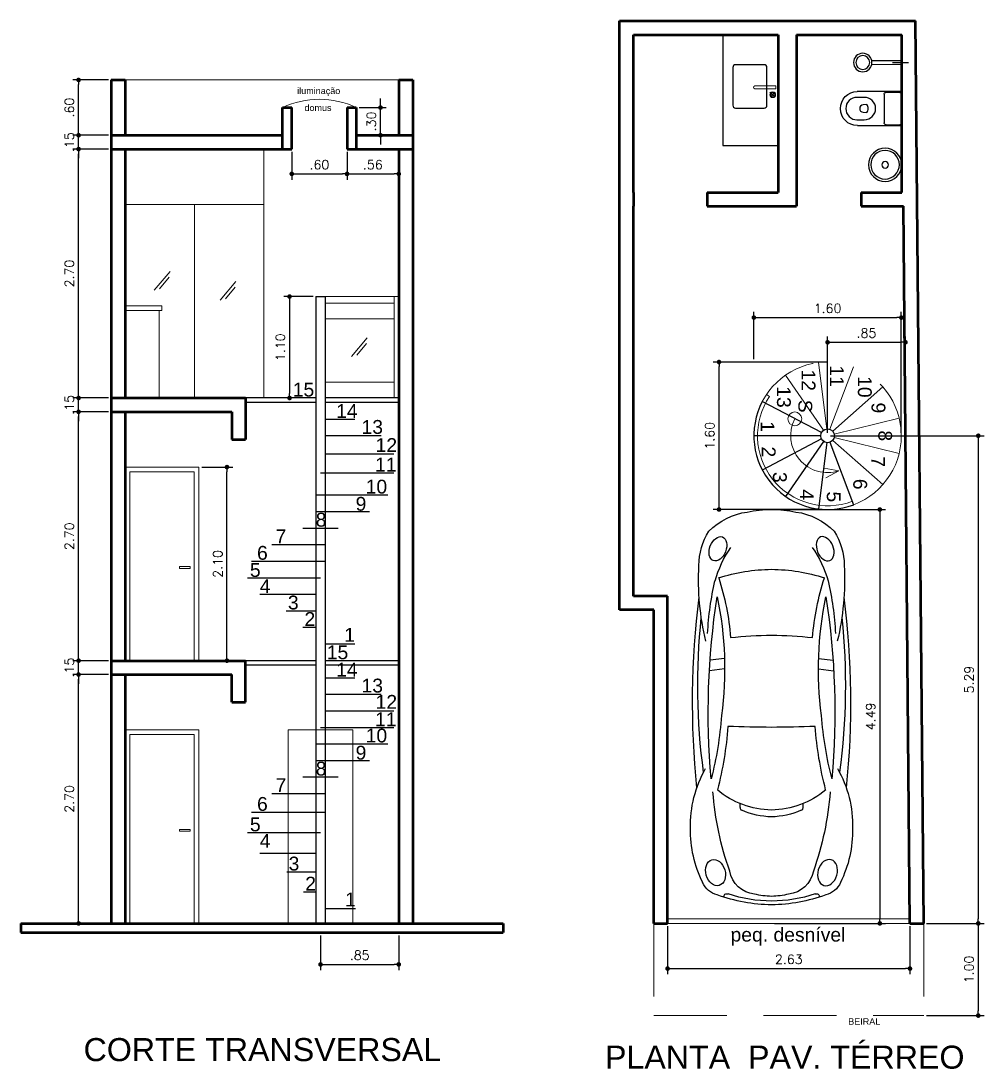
# Model space of a CAD drawing. Header units: millimetres. Extents: x -57 to 56, y 2 to 85.
# Drawn here: x -54.84 to -44.39, y 45.36 to 56.73 of the extents above; entities that cross this region are included whole.
import ezdxf

# ---------------------------------------------------------------- set-up
doc = ezdxf.new("R2010")
doc.units = ezdxf.units.MM
doc.header["$LTSCALE"] = 0.5
doc.header["$PDMODE"] = 3
doc.linetypes.add('HIDDEN2', pattern=[4.7625, 3.175, -1.5875])
for name, color, linetype, lineweight in [('A-TRACEJADO', 251, 'HIDDEN2', 18), ('Alvenaria-alta', 5, 'Continuous', 50), ('ARQ CINZA', 253, 'Continuous', 13), ('ARQ cota externa', 1, 'Continuous', 15), ('ARQ cota interna', 1, 'Continuous', 18), ('ARQ TEXTO 01', 250, 'Continuous', 18), ('ARQ VISTA 1', 1, 'Continuous', 15), ('ARQ_construir - vista', 10, 'Continuous', 15), ('ARQ_linha-nivel', 1, 'Continuous', 13)]:
    doc.layers.add(name, color=color, linetype=linetype, lineweight=lineweight)
for name, color, linetype in [('ARQ escada', 2, 'Continuous'), ('ARQ TEXTO', 2, 'Continuous'), ('ARQ TEXTO 02', 3, 'Continuous'), ('BANHO', 2, 'Continuous'), ('Carros', 7, 'Continuous'), ('EQUIPAMENTOS', 1, 'Continuous'), ('PENA1', 1, 'Continuous')]:
    doc.layers.add(name, color=color, linetype=linetype)
doc.styles.add('arial 015', font='arial.ttf', dxfattribs={"height": 0.15})
doc.styles.add('ARIAL 15', font='arial.ttf', dxfattribs={"height": 0.15})
doc.styles.add('ARIAL 25', font='arial.ttf', dxfattribs={"height": 0.25})
doc.styles.add('arial 7', font='arial.ttf', dxfattribs={"height": 0.07})
doc.styles.add('RS50', font='romans.shx', dxfattribs={"height": 0.1})
doc.dimstyles.new('Cota 50', dxfattribs={"dimscale": 0.05, "dimtxt": 0.1, "dimasz": 1, "dimexe": 1.25, "dimexo": 0.625, "dimgap": 1, "dimtad": 1, "dimzin": 4, "dimdsep": 46, "dimtxsty": 'RS50', "dimblk": 'DOT', "dimcen": 0.1, "dimclrd": 256, "dimclre": 256, "dimclrt": 256, "dimadec": 0, "dimazin": 0, "dimtfac": 1, "dimtix": 1, "dimtmove": 0, "dimatfit": 3, "dimldrblk": 'DOT', "dimfxl": 1.25, "dimarcsym": 0})

# ---------------------------------------------------------------- blocks, each defined once
blk = doc.blocks.new('DVCAP02')
for p, q in [((-185, -496), (-185, -19)), ((-182, -15), (-173, -15)), ((-175, -185), (-175, -35)), ((-173, -15), (0, -15)), ((0, -15), (173, -15)), ((173, -15), (182, -15)), ((175, -35), (175, -185)), ((185, -19), (185, -496)), ((0, -205), (-155, -205)), ((155, -205), (0, -205))]:
    blk.add_line(p, q)
for points in [[(0, -621, -0.418544), (-122, -500), (-122, -421, -0.411864), (0, -298, -0.411864), (122, -421), (122, -500, -0.418544)], [(0, -470, -0.428571), (-40, -433), (-43, -393, -0.16754), (0, -378, -0.16754), (43, -393), (40, -433, -0.428571)]]:
    blk.add_lwpolyline(points, format="xyb", close=True)
for centre, radius, start, end in [((-181, -19), 4.22, 102.6383, 184.4639), ((-156, -34), 19.3, 87.8375, 182.1625), ((156, -34), 19.3, 357.8375, 92.1625), ((181, -19), 4.22, 4.4639, 77.3617), ((-156, -186), 19.2, 177.632, 272.368), ((156, -186), 19.2, 267.632, 2.368), ((0, -495), 185, 180.311, 269.9996), ((0, -495), 185, 270.0004, 359.689)]:
    blk.add_arc(centre, radius, start, end)
blk = doc.blocks.new('CHUV-S')
at = {"layer": 'BANHO'}
for p, q in [((-0.1, -1.621), (-0.1, 0)), ((-0.1, -1.621), (-0.1, 0)), ((-0.1, -1.621), (-0.1, 0)), ((0.1, 0), (-0.1, 0)), ((0.1, -1.621), (0.1, 0))]:
    blk.add_line(p, q, dxfattribs=at)
at = {"layer": 'BANHO', "color": 155}
blk.add_line((0, -0.5), (0, 0.376), dxfattribs=at)
at = {"layer": 'BANHO'}
blk.add_circle((0, -2.111), 0.5, dxfattribs=at)
at = {"layer": 'BANHO', "color": 155}
blk.add_circle((0, -2.111), 0.375, dxfattribs=at)
blk = doc.blocks.new('DCUNP02')
for radius in [180, 155, 35.5]:
    blk.add_circle((0, -265), radius)
blk = doc.blocks.new('_Dot')
at = {"color": 0, "linetype": 'ByBlock', "lineweight": -2}
blk.add_line((-0.5, 0), (-1, 0), dxfattribs=at)
at = {"color": 0, "linetype": 'ByBlock', "const_width": 0.5}
blk.add_lwpolyline([(-0.25, 0, 1), (0.25, 0, 1)], format="xyb", close=True, dxfattribs=at)
blk = doc.blocks.new('*D72')
at = {"layer": 'ARQ cota externa', "lineweight": -2, "transparency": 16777216}
for p, q in [((-47.823, 46.91), (-47.823, 46.389)), ((-45.193, 46.91), (-45.193, 46.389)), ((-47.773, 46.451), (-45.243, 46.451))]:
    blk.add_line(p, q, dxfattribs=at)
at = {"layer": 'DEFPOINTS', "color": 0, "transparency": 16777216}
for p in [(-47.823, 46.941), (-45.193, 46.941), (-45.193, 46.451)]:
    blk.add_point(p, dxfattribs=at)
at = {"layer": 'ARQ cota externa', "lineweight": -2, "transparency": 16777216, "xscale": 0.05, "yscale": 0.05, "zscale": 0.05, "rotation": 180}
blk.add_blockref('_Dot', (-47.823, 46.451), dxfattribs=at)
at = {"layer": 'ARQ cota externa', "lineweight": -2, "transparency": 16777216, "xscale": 0.05, "yscale": 0.05, "zscale": 0.05}
blk.add_blockref('_Dot', (-45.193, 46.451), dxfattribs=at)
at = {"layer": 'ARQ cota externa', "transparency": 16777216, "insert": (-46.508, 46.551), "char_height": 0.1, "attachment_point": 5, "style": 'RS50'}
blk.add_mtext('2.63', dxfattribs=at)
blk = doc.blocks.new('VWBeetle')
at = {"layer": 'Carros', "ltscale": 0.03}
for p, q in [((-0.51, 2.672), (-0.667, 2.652)), ((0.51, 2.672), (0.667, 2.652)), ((-0.509, 2.558), (-0.674, 2.537)), ((0.509, 2.558), (0.674, 2.537))]:
    blk.add_line(p, q, dxfattribs=at)
for centre, radius, start, end in [((-0.17, 3.553), 0.714, 97.6463, 135.4768), ((-0.014, 3.179), 1.11, 89.2549, 103.0642), ((0.014, 3.179), 1.11, 76.9358, 90.7451), ((0.17, 3.553), 0.714, 44.5232, 82.3537), ((-0.092, 3.68), 0.696, 147.57, 179.9851), ((0.092, 3.68), 0.696, 0.0149, 32.43), ((0.548, 3.185), 1.207, 144.9846, 164.1824), ((-0.548, 3.185), 1.207, 15.8176, 35.0154), ((2.094, 3.528), 2.886, 176.9817, 193.4087), ((0.028, 1.64), 2, 90.8134, 107.528), ((-0.028, 1.64), 2, 72.472, 89.1866), ((-2.094, 3.528), 2.886, 346.5913, 3.0183), ((-3.316, 2.664), 2.881, 4.6683, 17.8393), ((3.316, 2.664), 2.881, 162.1607, 175.3317), ((2.676, 2.767), 3.374, 167.2084, 176.9818), ((-2.676, 2.767), 3.374, 3.0182, 12.7916), ((8.208, 2.195), 9.065, 172.7697, 185.8615), ((7.561, 2.081), 8.248, 171.2181, 184.9768), ((-4.283, 2.559), 3.774, 352.3104, 11.9444), ((4.283, 2.559), 3.774, 168.0556, 187.6896), ((-7.561, 2.081), 8.248, 355.0232, 8.7819), ((-8.208, 2.195), 9.065, 354.1385, 7.2303), ((6.202, 2.378), 7.003, 173.9509, 187.7187), ((-6.202, 2.378), 7.003, 352.2813, 6.0491), ((0.011, -1.246), 4.17, 90.1562, 96.2836), ((-0.011, -1.246), 4.17, 83.7164, 89.8438), ((-4.358, 2.328), 3.825, 345.4168, 355.8855), ((4.358, 2.328), 3.825, 184.1145, 194.5832), ((-4.289, 2.21), 3.825, 345.4168, 355.8855), ((-0.009, 12.355), 10.43, 267.4466, 270.0517), ((0.009, 12.355), 10.43, 269.9483, 272.5534), ((4.289, 2.21), 3.825, 184.1145, 194.5832), ((0.379, 0.856), 1.259, 150.3343, 181.2963), ((-0.379, 0.856), 1.259, 358.7037, 29.6657), ((2.72, 1.485), 3.366, 184.4341, 199.4279), ((0.012, 1.959), 0.931, 229.91, 269.2671), ((-0.012, 1.959), 0.931, 270.7329, 310.09), ((-2.72, 1.485), 3.366, 340.5721, 355.5659), ((-0.049, 1.083), 0.291, 177.2656, 187.0676), ((-0.317, 1.045), 0.021, 172.6924, 256.3351), ((0.015, 1.787), 0.833, 246.2114, 269.0019), ((-0.015, 1.787), 0.833, 270.9981, 293.7886), ((0.317, 1.045), 0.021, 283.6649, 7.3076), ((0.049, 1.083), 0.291, 352.9324, 2.7344), ((0.381, 0.802), 1.26, 178.8268, 206.4373), ((-0.381, 0.802), 1.26, 333.5627, 1.1732), ((-0.147, 0.425), 0.313, 191.0068, 262.9973), ((0.147, 0.425), 0.313, 277.0027, 348.9932), ((-0.531, 0.338), 0.238, 204.1178, 255.8637), ((0.531, 0.338), 0.238, 284.1363, 335.8822), ((-0.485, 0.088), 0.0326, 66.8183, 189.6774), ((0.004, 1.527), 1.487, 251.3401, 269.8479), ((0.026, 1.019), 0.928, 256.8846, 268.3995), ((-0.004, 1.527), 1.487, 270.1521, 288.6599), ((-0.026, 1.019), 0.928, 271.6005, 283.1154), ((0.485, 0.088), 0.0326, 350.3226, 113.1817), ((0.029, 1.829), 1.83, 250.2673, 269.0972), ((-0.029, 1.829), 1.83, 270.9028, 289.7327)]:
    blk.add_arc(centre, radius, start, end, dxfattribs=at)
for centre, major_axis, ratio in [((-0.582, 3.862), (0.05, 0.128), 0.646527), ((-0.608, 0.349), (-0.04, 0.139), 0.723549)]:
    blk.add_ellipse(centre, major_axis=major_axis, ratio=ratio, dxfattribs=at)
at = {"layer": 'Carros', "ltscale": 0.03, "extrusion": (0, 0, -1)}
for centre, major_axis, ratio in [((0.582, 3.862), (-0.05, 0.128), 0.646527), ((0.608, 0.349), (0.04, 0.139), 0.723549)]:
    blk.add_ellipse(centre, major_axis=major_axis, ratio=ratio, dxfattribs=at)
blk = doc.blocks.new('*D76')
at = {"layer": 'ARQ cota externa', "lineweight": -2, "transparency": 16777216}
for p, q in [((-46.664, 51.431), (-45.457, 51.431)), ((-45.52, 51.381), (-45.52, 46.991)), ((-46.664, 46.941), (-45.457, 46.941))]:
    blk.add_line(p, q, dxfattribs=at)
at = {"layer": 'DEFPOINTS', "color": 0, "transparency": 16777216}
for p in [(-46.695, 51.431), (-46.695, 46.941), (-45.52, 46.941)]:
    blk.add_point(p, dxfattribs=at)
at = {"layer": 'ARQ cota externa', "lineweight": -2, "transparency": 16777216, "xscale": 0.05, "yscale": 0.05, "zscale": 0.05}
for p, rotation in [((-45.52, 51.431), 90), ((-45.52, 46.941), 270)]:
    blk.add_blockref('_Dot', p, dxfattribs=dict(at, rotation=rotation))
at = {"layer": 'ARQ cota externa', "transparency": 16777216, "insert": (-45.62, 49.186), "char_height": 0.1, "attachment_point": 5, "rotation": 90, "style": 'RS50'}
blk.add_mtext('4.49', dxfattribs=at)
blk = doc.blocks.new('*D88')
at = {"layer": 'ARQ cota externa', "lineweight": -2, "transparency": 16777216}
for p, q in [((-46.056, 52.231), (-44.389, 52.231)), ((-44.452, 52.181), (-44.452, 46.991)), ((-45.012, 46.941), (-44.389, 46.941))]:
    blk.add_line(p, q, dxfattribs=at)
at = {"layer": 'DEFPOINTS', "color": 0, "transparency": 16777216}
for p in [(-46.087, 52.231), (-45.043, 46.941), (-44.452, 46.941)]:
    blk.add_point(p, dxfattribs=at)
at = {"layer": 'ARQ cota externa', "lineweight": -2, "transparency": 16777216, "xscale": 0.05, "yscale": 0.05, "zscale": 0.05}
for p, rotation in [((-44.452, 52.231), 90), ((-44.452, 46.941), 270)]:
    blk.add_blockref('_Dot', p, dxfattribs=dict(at, rotation=rotation))
at = {"layer": 'ARQ cota externa', "transparency": 16777216, "insert": (-44.552, 49.586), "char_height": 0.1, "attachment_point": 5, "rotation": 90, "style": 'RS50'}
blk.add_mtext('5.29', dxfattribs=at)
blk = doc.blocks.new('*D89')
at = {"layer": 'ARQ cota externa', "lineweight": -2, "transparency": 16777216}
for p, q in [((-46.092, 53.031), (-47.328, 53.031)), ((-47.265, 51.481), (-47.265, 52.981)), ((-46.145, 51.431), (-47.328, 51.431))]:
    blk.add_line(p, q, dxfattribs=at)
at = {"layer": 'DEFPOINTS', "color": 0, "transparency": 16777216}
for p in [(-47.265, 53.031), (-46.061, 53.031), (-46.114, 51.431)]:
    blk.add_point(p, dxfattribs=at)
at = {"layer": 'ARQ cota externa', "lineweight": -2, "transparency": 16777216, "xscale": 0.05, "yscale": 0.05, "zscale": 0.05}
for p, rotation in [((-47.265, 53.031), 90), ((-47.265, 51.431), 270)]:
    blk.add_blockref('_Dot', p, dxfattribs=dict(at, rotation=rotation))
at = {"layer": 'ARQ cota externa', "transparency": 16777216, "insert": (-47.365, 52.231), "char_height": 0.1, "attachment_point": 5, "rotation": 90, "style": 'RS50'}
blk.add_mtext('1.60', dxfattribs=at)
blk = doc.blocks.new('*D109')
at = {"layer": 'ARQ cota externa', "lineweight": -2, "transparency": 16777216}
for p, q in [((-46.887, 53.062), (-46.887, 53.576)), ((-45.287, 52.262), (-45.287, 53.576)), ((-46.837, 53.513), (-45.337, 53.513))]:
    blk.add_line(p, q, dxfattribs=at)
at = {"layer": 'DEFPOINTS', "color": 0, "transparency": 16777216}
for p in [(-45.287, 53.513), (-46.887, 53.031), (-45.287, 52.231)]:
    blk.add_point(p, dxfattribs=at)
at = {"layer": 'ARQ cota externa', "lineweight": -2, "transparency": 16777216, "xscale": 0.05, "yscale": 0.05, "zscale": 0.05, "rotation": 180}
blk.add_blockref('_Dot', (-46.887, 53.513), dxfattribs=at)
at = {"layer": 'ARQ cota externa', "lineweight": -2, "transparency": 16777216, "xscale": 0.05, "yscale": 0.05, "zscale": 0.05}
blk.add_blockref('_Dot', (-45.287, 53.513), dxfattribs=at)
at = {"layer": 'ARQ cota externa', "transparency": 16777216, "insert": (-46.087, 53.613), "char_height": 0.1, "attachment_point": 5, "style": 'RS50'}
blk.add_mtext('1.60', dxfattribs=at)
blk = doc.blocks.new('*D110')
at = {"layer": 'ARQ cota externa', "lineweight": -2, "transparency": 16777216}
for p, q in [((-53.89, 49.641), (-54.276, 49.641)), ((-54.214, 46.991), (-54.214, 49.591)), ((-53.89, 46.941), (-54.276, 46.941))]:
    blk.add_line(p, q, dxfattribs=at)
at = {"layer": 'DEFPOINTS', "color": 0, "transparency": 16777216}
for p in [(-54.214, 49.641), (-53.859, 49.641), (-53.859, 46.941)]:
    blk.add_point(p, dxfattribs=at)
at = {"layer": 'ARQ cota externa', "lineweight": -2, "transparency": 16777216, "xscale": 0.05, "yscale": 0.05, "zscale": 0.05}
for p, rotation in [((-54.214, 49.641), 90), ((-54.214, 46.941), 270)]:
    blk.add_blockref('_Dot', p, dxfattribs=dict(at, rotation=rotation))
at = {"layer": 'ARQ cota externa', "transparency": 16777216, "insert": (-54.314, 48.291), "char_height": 0.1, "attachment_point": 5, "rotation": 90, "style": 'RS50'}
blk.add_mtext('2.70', dxfattribs=at)
blk = doc.blocks.new('*D111')
at = {"layer": 'ARQ cota externa', "lineweight": -2, "transparency": 16777216}
for p, q in [((-54.214, 49.841), (-54.214, 49.891)), ((-53.89, 49.791), (-54.276, 49.791)), ((-54.214, 49.641), (-54.214, 49.791)), ((-53.89, 49.641), (-54.276, 49.641)), ((-54.214, 49.591), (-54.214, 49.541))]:
    blk.add_line(p, q, dxfattribs=at)
at = {"layer": 'DEFPOINTS', "color": 0, "transparency": 16777216}
for p in [(-54.214, 49.791), (-53.859, 49.791), (-53.859, 49.641)]:
    blk.add_point(p, dxfattribs=at)
at = {"layer": 'ARQ cota externa', "lineweight": -2, "transparency": 16777216, "xscale": 0.05, "yscale": 0.05, "zscale": 0.05}
for p, rotation in [((-54.214, 49.791), 270), ((-54.214, 49.641), 90)]:
    blk.add_blockref('_Dot', p, dxfattribs=dict(at, rotation=rotation))
at = {"layer": 'ARQ cota externa', "transparency": 16777216, "insert": (-54.314, 49.716), "char_height": 0.1, "attachment_point": 5, "rotation": 90, "style": 'RS50'}
blk.add_mtext('.15', dxfattribs=at)
blk = doc.blocks.new('*D112')
at = {"layer": 'ARQ cota externa', "lineweight": -2, "transparency": 16777216}
for p, q in [((-53.89, 52.491), (-54.276, 52.491)), ((-54.214, 49.841), (-54.214, 52.441)), ((-53.89, 49.791), (-54.276, 49.791))]:
    blk.add_line(p, q, dxfattribs=at)
at = {"layer": 'DEFPOINTS', "color": 0, "transparency": 16777216}
for p in [(-54.214, 52.491), (-53.859, 52.491), (-53.859, 49.791)]:
    blk.add_point(p, dxfattribs=at)
at = {"layer": 'ARQ cota externa', "lineweight": -2, "transparency": 16777216, "xscale": 0.05, "yscale": 0.05, "zscale": 0.05}
for p, rotation in [((-54.214, 52.491), 90), ((-54.214, 49.791), 270)]:
    blk.add_blockref('_Dot', p, dxfattribs=dict(at, rotation=rotation))
at = {"layer": 'ARQ cota externa', "transparency": 16777216, "insert": (-54.314, 51.141), "char_height": 0.1, "attachment_point": 5, "rotation": 90, "style": 'RS50'}
blk.add_mtext('2.70', dxfattribs=at)
blk = doc.blocks.new('*D113')
at = {"layer": 'ARQ cota externa', "lineweight": -2, "transparency": 16777216}
for p, q in [((-54.214, 52.691), (-54.214, 52.741)), ((-53.89, 52.641), (-54.276, 52.641)), ((-54.214, 52.491), (-54.214, 52.641)), ((-53.89, 52.491), (-54.276, 52.491)), ((-54.214, 52.441), (-54.214, 52.391))]:
    blk.add_line(p, q, dxfattribs=at)
at = {"layer": 'DEFPOINTS', "color": 0, "transparency": 16777216}
for p in [(-54.214, 52.641), (-53.859, 52.641), (-53.859, 52.491)]:
    blk.add_point(p, dxfattribs=at)
at = {"layer": 'ARQ cota externa', "lineweight": -2, "transparency": 16777216, "xscale": 0.05, "yscale": 0.05, "zscale": 0.05}
for p, rotation in [((-54.214, 52.641), 270), ((-54.214, 52.491), 90)]:
    blk.add_blockref('_Dot', p, dxfattribs=dict(at, rotation=rotation))
at = {"layer": 'ARQ cota externa', "transparency": 16777216, "insert": (-54.314, 52.566), "char_height": 0.1, "attachment_point": 5, "rotation": 90, "style": 'RS50'}
blk.add_mtext('.15', dxfattribs=at)
blk = doc.blocks.new('*D114')
at = {"layer": 'ARQ cota externa', "lineweight": -2, "transparency": 16777216}
for p, q in [((-53.89, 55.341), (-54.276, 55.341)), ((-54.214, 52.691), (-54.214, 55.291)), ((-53.89, 52.641), (-54.276, 52.641))]:
    blk.add_line(p, q, dxfattribs=at)
at = {"layer": 'DEFPOINTS', "color": 0, "transparency": 16777216}
for p in [(-54.214, 55.341), (-53.859, 55.341), (-53.859, 52.641)]:
    blk.add_point(p, dxfattribs=at)
at = {"layer": 'ARQ cota externa', "lineweight": -2, "transparency": 16777216, "xscale": 0.05, "yscale": 0.05, "zscale": 0.05}
for p, rotation in [((-54.214, 55.341), 90), ((-54.214, 52.641), 270)]:
    blk.add_blockref('_Dot', p, dxfattribs=dict(at, rotation=rotation))
at = {"layer": 'ARQ cota externa', "transparency": 16777216, "insert": (-54.314, 53.991), "char_height": 0.1, "attachment_point": 5, "rotation": 90, "style": 'RS50'}
blk.add_mtext('2.70', dxfattribs=at)
blk = doc.blocks.new('*D115')
at = {"layer": 'ARQ cota externa', "lineweight": -2, "transparency": 16777216}
for p, q in [((-53.89, 55.491), (-54.276, 55.491)), ((-54.214, 55.541), (-54.214, 55.591)), ((-54.214, 55.341), (-54.214, 55.491)), ((-53.89, 55.341), (-54.276, 55.341)), ((-54.214, 55.291), (-54.214, 55.241))]:
    blk.add_line(p, q, dxfattribs=at)
at = {"layer": 'DEFPOINTS', "color": 0, "transparency": 16777216}
for p in [(-54.214, 55.491), (-53.859, 55.491), (-53.859, 55.341)]:
    blk.add_point(p, dxfattribs=at)
at = {"layer": 'ARQ cota externa', "lineweight": -2, "transparency": 16777216, "xscale": 0.05, "yscale": 0.05, "zscale": 0.05}
for p, rotation in [((-54.214, 55.491), 270), ((-54.214, 55.341), 90)]:
    blk.add_blockref('_Dot', p, dxfattribs=dict(at, rotation=rotation))
at = {"layer": 'ARQ cota externa', "transparency": 16777216, "insert": (-54.314, 55.416), "char_height": 0.1, "attachment_point": 5, "rotation": 90, "style": 'RS50'}
blk.add_mtext('.15', dxfattribs=at)
blk = doc.blocks.new('*D116')
at = {"layer": 'ARQ cota externa', "lineweight": -2, "transparency": 16777216}
for p, q in [((-53.89, 56.091), (-54.276, 56.091)), ((-54.214, 55.541), (-54.214, 56.041)), ((-53.89, 55.491), (-54.276, 55.491))]:
    blk.add_line(p, q, dxfattribs=at)
at = {"layer": 'DEFPOINTS', "color": 0, "transparency": 16777216}
for p in [(-54.214, 56.091), (-53.859, 56.091), (-53.859, 55.491)]:
    blk.add_point(p, dxfattribs=at)
at = {"layer": 'ARQ cota externa', "lineweight": -2, "transparency": 16777216, "xscale": 0.05, "yscale": 0.05, "zscale": 0.05}
for p, rotation in [((-54.214, 56.091), 90), ((-54.214, 55.491), 270)]:
    blk.add_blockref('_Dot', p, dxfattribs=dict(at, rotation=rotation))
at = {"layer": 'ARQ cota externa', "transparency": 16777216, "insert": (-54.314, 55.791), "char_height": 0.1, "attachment_point": 5, "rotation": 90, "style": 'RS50'}
blk.add_mtext('.60', dxfattribs=at)
blk = doc.blocks.new('*D121')
at = {"layer": 'ARQ cota externa', "lineweight": -2, "transparency": 16777216}
for p, q in [((-51.901, 55.31), (-51.901, 55.009)), ((-51.301, 55.31), (-51.301, 55.009)), ((-51.851, 55.072), (-51.351, 55.072))]:
    blk.add_line(p, q, dxfattribs=at)
at = {"layer": 'DEFPOINTS', "color": 0, "transparency": 16777216}
for p in [(-51.901, 55.341), (-51.301, 55.341), (-51.301, 55.072)]:
    blk.add_point(p, dxfattribs=at)
at = {"layer": 'ARQ cota externa', "lineweight": -2, "transparency": 16777216, "xscale": 0.05, "yscale": 0.05, "zscale": 0.05, "rotation": 180}
blk.add_blockref('_Dot', (-51.901, 55.072), dxfattribs=at)
at = {"layer": 'ARQ cota externa', "lineweight": -2, "transparency": 16777216, "xscale": 0.05, "yscale": 0.05, "zscale": 0.05}
blk.add_blockref('_Dot', (-51.301, 55.072), dxfattribs=at)
at = {"layer": 'ARQ cota externa', "transparency": 16777216, "insert": (-51.601, 55.172), "char_height": 0.1, "attachment_point": 5, "style": 'RS50'}
blk.add_mtext('.60', dxfattribs=at)
blk = doc.blocks.new('*D122')
at = {"layer": 'ARQ cota externa', "lineweight": -2, "transparency": 16777216}
for p, q in [((-51.301, 55.31), (-51.301, 55.009)), ((-51.251, 55.072), (-50.79, 55.072)), ((-50.74, 55.103), (-50.74, 55.134))]:
    blk.add_line(p, q, dxfattribs=at)
at = {"layer": 'DEFPOINTS', "color": 0, "transparency": 16777216}
for p in [(-51.301, 55.341), (-50.74, 55.072), (-50.74, 55.072)]:
    blk.add_point(p, dxfattribs=at)
at = {"layer": 'ARQ cota externa', "lineweight": -2, "transparency": 16777216, "xscale": 0.05, "yscale": 0.05, "zscale": 0.05, "rotation": 180}
blk.add_blockref('_Dot', (-51.301, 55.072), dxfattribs=at)
at = {"layer": 'ARQ cota externa', "lineweight": -2, "transparency": 16777216, "xscale": 0.05, "yscale": 0.05, "zscale": 0.05}
blk.add_blockref('_Dot', (-50.74, 55.072), dxfattribs=at)
at = {"layer": 'ARQ cota externa', "transparency": 16777216, "insert": (-51.021, 55.172), "char_height": 0.1, "attachment_point": 5, "style": 'RS50'}
blk.add_mtext('.56', dxfattribs=at)
blk = doc.blocks.new('*D123')
at = {"layer": 'ARQ cota externa', "lineweight": -2, "transparency": 16777216}
for p, q in [((-50.938, 55.841), (-50.938, 55.891)), ((-51.17, 55.791), (-50.875, 55.791)), ((-50.938, 55.491), (-50.938, 55.791)), ((-51.17, 55.491), (-50.875, 55.491)), ((-50.938, 55.441), (-50.938, 55.391))]:
    blk.add_line(p, q, dxfattribs=at)
at = {"layer": 'DEFPOINTS', "color": 0, "transparency": 16777216}
for p in [(-51.201, 55.791), (-50.938, 55.791), (-51.201, 55.491)]:
    blk.add_point(p, dxfattribs=at)
at = {"layer": 'ARQ cota externa', "lineweight": -2, "transparency": 16777216, "xscale": 0.05, "yscale": 0.05, "zscale": 0.05}
for p, rotation in [((-50.938, 55.791), 270), ((-50.938, 55.491), 90)]:
    blk.add_blockref('_Dot', p, dxfattribs=dict(at, rotation=rotation))
at = {"layer": 'ARQ cota externa', "transparency": 16777216, "insert": (-51.038, 55.641), "char_height": 0.1, "attachment_point": 5, "rotation": 90, "style": 'RS50'}
blk.add_mtext('.30', dxfattribs=at)
blk = doc.blocks.new('*D124')
at = {"layer": 'ARQ cota externa', "lineweight": -2, "transparency": 16777216}
for p, q in [((-51.67, 53.741), (-51.988, 53.741)), ((-51.925, 53.691), (-51.925, 52.691)), ((-51.688, 52.641), (-51.988, 52.641))]:
    blk.add_line(p, q, dxfattribs=at)
at = {"layer": 'DEFPOINTS', "color": 0, "transparency": 16777216}
for p in [(-51.639, 53.741), (-51.925, 52.641), (-51.657, 52.641)]:
    blk.add_point(p, dxfattribs=at)
at = {"layer": 'ARQ cota externa', "lineweight": -2, "transparency": 16777216, "xscale": 0.05, "yscale": 0.05, "zscale": 0.05}
for p, rotation in [((-51.925, 53.741), 90), ((-51.925, 52.641), 270)]:
    blk.add_blockref('_Dot', p, dxfattribs=dict(at, rotation=rotation))
at = {"layer": 'ARQ cota externa', "transparency": 16777216, "insert": (-52.025, 53.191), "char_height": 0.1, "attachment_point": 5, "rotation": 90, "style": 'RS50'}
blk.add_mtext('1.10', dxfattribs=at)
blk = doc.blocks.new('*D125')
at = {"layer": 'ARQ cota externa', "lineweight": -2, "transparency": 16777216}
for p, q in [((-52.878, 51.891), (-52.541, 51.891)), ((-52.604, 49.841), (-52.604, 51.841)), ((-52.878, 49.791), (-52.541, 49.791))]:
    blk.add_line(p, q, dxfattribs=at)
at = {"layer": 'DEFPOINTS', "color": 0, "transparency": 16777216}
for p in [(-52.909, 51.891), (-52.604, 51.891), (-52.909, 49.791)]:
    blk.add_point(p, dxfattribs=at)
at = {"layer": 'ARQ cota externa', "lineweight": -2, "transparency": 16777216, "xscale": 0.05, "yscale": 0.05, "zscale": 0.05}
for p, rotation in [((-52.604, 51.891), 90), ((-52.604, 49.791), 270)]:
    blk.add_blockref('_Dot', p, dxfattribs=dict(at, rotation=rotation))
at = {"layer": 'ARQ cota externa', "transparency": 16777216, "insert": (-52.704, 50.841), "char_height": 0.1, "attachment_point": 5, "rotation": 90, "style": 'RS50'}
blk.add_mtext('2.10', dxfattribs=at)
blk = doc.blocks.new('*D126')
at = {"layer": 'ARQ cota externa', "lineweight": -2, "transparency": 16777216}
for p, q in [((-46.087, 52.262), (-46.087, 53.308)), ((-46.037, 53.245), (-45.292, 53.245)), ((-45.242, 52.262), (-45.242, 53.308))]:
    blk.add_line(p, q, dxfattribs=at)
at = {"layer": 'DEFPOINTS', "color": 0, "transparency": 16777216}
for p in [(-45.242, 53.245), (-46.087, 52.231), (-45.242, 52.231)]:
    blk.add_point(p, dxfattribs=at)
at = {"layer": 'ARQ cota externa', "lineweight": -2, "transparency": 16777216, "xscale": 0.05, "yscale": 0.05, "zscale": 0.05, "rotation": 180}
blk.add_blockref('_Dot', (-46.087, 53.245), dxfattribs=at)
at = {"layer": 'ARQ cota externa', "lineweight": -2, "transparency": 16777216, "xscale": 0.05, "yscale": 0.05, "zscale": 0.05}
blk.add_blockref('_Dot', (-45.242, 53.245), dxfattribs=at)
at = {"layer": 'ARQ cota externa', "transparency": 16777216, "insert": (-45.665, 53.345), "char_height": 0.1, "attachment_point": 5, "style": 'RS50'}
blk.add_mtext('.85', dxfattribs=at)
blk = doc.blocks.new('*D127')
at = {"layer": 'ARQ cota externa', "lineweight": -2, "transparency": 16777216}
for p, q in [((-51.589, 46.81), (-51.589, 46.434)), ((-50.74, 46.81), (-50.74, 46.434)), ((-51.539, 46.496), (-50.79, 46.496))]:
    blk.add_line(p, q, dxfattribs=at)
at = {"layer": 'DEFPOINTS', "color": 0, "transparency": 16777216}
for p in [(-51.589, 46.841), (-50.74, 46.841), (-50.74, 46.496)]:
    blk.add_point(p, dxfattribs=at)
at = {"layer": 'ARQ cota externa', "lineweight": -2, "transparency": 16777216, "xscale": 0.05, "yscale": 0.05, "zscale": 0.05, "rotation": 180}
blk.add_blockref('_Dot', (-51.589, 46.496), dxfattribs=at)
at = {"layer": 'ARQ cota externa', "lineweight": -2, "transparency": 16777216, "xscale": 0.05, "yscale": 0.05, "zscale": 0.05}
blk.add_blockref('_Dot', (-50.74, 46.496), dxfattribs=at)
at = {"layer": 'ARQ cota externa', "transparency": 16777216, "insert": (-51.164, 46.596), "char_height": 0.1, "attachment_point": 5, "style": 'RS50'}
blk.add_mtext('.85', dxfattribs=at)
blk = doc.blocks.new('*D140')
at = {"layer": 'ARQ cota externa', "lineweight": -2, "transparency": 16777216}
for p, q in [((-45.012, 46.941), (-44.389, 46.941)), ((-44.452, 46.891), (-44.452, 45.991)), ((-45.012, 45.941), (-44.389, 45.941))]:
    blk.add_line(p, q, dxfattribs=at)
at = {"layer": 'DEFPOINTS', "color": 0, "transparency": 16777216}
for p in [(-45.043, 46.941), (-45.043, 45.941), (-44.452, 45.941)]:
    blk.add_point(p, dxfattribs=at)
at = {"layer": 'ARQ cota externa', "lineweight": -2, "transparency": 16777216, "xscale": 0.05, "yscale": 0.05, "zscale": 0.05}
for p, rotation in [((-44.452, 46.941), 90), ((-44.452, 45.941), 270)]:
    blk.add_blockref('_Dot', p, dxfattribs=dict(at, rotation=rotation))
at = {"layer": 'ARQ cota externa', "transparency": 16777216, "insert": (-44.552, 46.441), "char_height": 0.1, "attachment_point": 5, "rotation": 90, "style": 'RS50'}
blk.add_mtext('1.00', dxfattribs=at)

msp = doc.modelspace()

# ---------------------------------------------------------------- hatches: boundary and pattern name
at = {"layer": 'ARQ CINZA'}
h = msp.add_hatch(dxfattribs=at)
h.set_pattern_fill('ANGLE', color=256)
h.set_pattern_definition([(0, (0, 0), (0, 6.985), [5.08, -1.905]), (90, (0, 0), (-6.985, 4e-16), [5.08, -1.905])])
h.paths.add_polyline_path([(-49.606, 46.941), (-54.839, 46.941), (-54.839, 46.841), (-49.606, 46.841)])

# ---------------------------------------------------------------- linework, layer by layer
at = {"layer": 'A-TRACEJADO'}
for p, q in [((-46.096, 52.305), (-46.184, 53.025)), ((-46.13, 52.293), (-46.542, 52.889)), ((-46.061, 52.301), (-45.804, 52.979)), ((-46.031, 52.281), (-45.488, 52.762)), ((-46.014, 52.249), (-45.31, 52.422)), ((-46.014, 52.213), (-45.31, 52.04)), ((-46.031, 52.181), (-45.488, 51.701))]:
    msp.add_line(p, q, dxfattribs=at)
at = {"layer": 'A-TRACEJADO', "ltscale": 0.5}
for p, q in [((-47.973, 46.941), (-47.973, 45.941)), ((-45.043, 46.941), (-45.043, 45.941)), ((-47.973, 45.941), (-45.043, 45.941))]:
    msp.add_line(p, q, dxfattribs=at)
at = {"layer": 'A-TRACEJADO'}
msp.add_arc((-46.087, 52.231), 0.8, 290.7692, 152.3077, dxfattribs=at)
at = {"layer": 'Alvenaria-alta'}
for p, q in [((-48.343, 50.341), (-48.343, 56.731)), ((-48.343, 56.731), (-45.134, 56.731)), ((-45.043, 46.941), (-45.134, 56.731)), ((-48.193, 54.871), (-48.193, 56.581)), ((-48.193, 56.581), (-46.623, 56.581)), ((-46.623, 56.581), (-46.623, 54.871)), ((-46.423, 56.581), (-46.423, 54.721)), ((-46.423, 56.581), (-45.283, 56.581)), ((-45.283, 54.871), (-45.283, 56.581)), ((-53.859, 56.091), (-53.859, 46.941)), ((-53.859, 56.091), (-53.709, 56.091)), ((-53.709, 56.091), (-53.709, 55.491)), ((-50.74, 56.091), (-50.74, 55.491)), ((-50.74, 56.091), (-50.589, 56.091)), ((-50.589, 56.091), (-50.589, 46.941)), ((-52.001, 55.341), (-52.001, 55.791)), ((-52.001, 55.791), (-51.901, 55.791)), ((-51.901, 55.341), (-51.901, 55.791)), ((-51.301, 55.791), (-51.301, 55.341)), ((-51.301, 55.791), (-51.201, 55.791)), ((-51.201, 55.791), (-51.201, 55.341)), ((-53.859, 55.491), (-52.001, 55.491)), ((-51.201, 55.491), (-50.589, 55.491)), ((-53.859, 55.341), (-51.901, 55.341)), ((-53.709, 55.341), (-53.709, 52.641)), ((-51.301, 55.341), (-50.589, 55.341)), ((-50.74, 55.341), (-50.74, 46.941)), ((-48.193, 54.871), (-48.193, 54.721)), ((-47.393, 54.871), (-46.623, 54.871)), ((-47.393, 54.871), (-47.393, 54.721)), ((-45.723, 54.871), (-45.283, 54.871)), ((-45.723, 54.871), (-45.723, 54.721)), ((-48.193, 50.491), (-48.193, 54.721)), ((-47.393, 54.721), (-46.423, 54.721)), ((-45.723, 54.721), (-45.265, 54.721)), ((-45.193, 46.941), (-45.265, 54.721)), ((-53.859, 52.641), (-52.403, 52.641)), ((-52.403, 52.641), (-52.403, 52.191)), ((-53.859, 52.491), (-52.553, 52.491)), ((-53.709, 52.491), (-53.709, 49.791)), ((-52.553, 52.491), (-52.553, 52.191)), ((-52.553, 52.191), (-52.403, 52.191)), ((-47.823, 50.491), (-48.193, 50.491)), ((-47.823, 46.941), (-47.823, 50.491)), ((-47.973, 50.341), (-48.343, 50.341)), ((-47.973, 46.941), (-47.973, 50.341)), ((-53.859, 49.791), (-52.403, 49.791)), ((-52.403, 49.341), (-52.403, 49.791)), ((-53.859, 49.641), (-52.553, 49.641)), ((-53.709, 49.641), (-53.709, 46.941)), ((-52.553, 49.341), (-52.553, 49.641)), ((-52.553, 49.341), (-52.403, 49.341)), ((-45.194, 47.091), (-45.193, 47.091)), ((-54.839, 46.941), (-49.606, 46.941)), ((-54.839, 46.941), (-54.839, 46.841)), ((-49.606, 46.941), (-49.606, 46.841)), ((-47.973, 46.941), (-47.823, 46.941)), ((-45.193, 46.941), (-45.043, 46.941)), ((-54.839, 46.841), (-49.606, 46.841))]:
    msp.add_line(p, q, dxfattribs=at)
at = {"layer": 'ARQ cota externa'}
for p, q in [((-47.823, 46.991), (-45.193, 46.991)), ((-47.823, 46.941), (-45.193, 46.941))]:
    msp.add_line(p, q, dxfattribs=at)
at = {"layer": 'ARQ cota interna'}
msp.add_line((-46.716, 52.657), (-46.749, 52.68), dxfattribs=at)
at = {"layer": 'ARQ escada'}
for p, q in [((-51.639, 53.741), (-51.639, 46.941)), ((-51.639, 53.741), (-51.539, 53.741)), ((-51.539, 53.741), (-51.539, 46.941)), ((-51.639, 52.641), (-52.403, 52.641)), ((-51.639, 52.591), (-52.403, 52.591)), ((-50.739, 52.641), (-51.539, 52.641)), ((-50.739, 52.591), (-51.539, 52.591)), ((-46.154, 52.266), (-46.796, 52.603)), ((-51.217, 52.409), (-51.539, 52.409)), ((-50.93, 52.229), (-51.539, 52.229)), ((-46.162, 52.231), (-46.887, 52.231)), ((-46.154, 52.196), (-46.796, 51.859)), ((-46.13, 52.169), (-46.542, 51.573)), ((-46.096, 52.157), (-46.184, 51.437)), ((-46.061, 52.161), (-45.804, 51.483)), ((-50.795, 52.031), (-51.539, 52.031)), ((-51.589, 51.828), (-50.795, 51.828)), ((-50.857, 51.585), (-51.639, 51.585)), ((-51.058, 51.406), (-51.639, 51.406)), ((-51.397, 51.226), (-51.78, 51.226)), ((-51.539, 51.047), (-52.119, 51.047)), ((-51.539, 50.867), (-52.337, 50.867)), ((-51.589, 50.688), (-52.383, 50.688)), ((-51.639, 50.509), (-52.247, 50.509)), ((-51.639, 50.329), (-51.961, 50.329)), ((-51.639, 50.15), (-51.78, 50.15)), ((-51.217, 49.97), (-51.539, 49.97)), ((-51.639, 49.791), (-52.403, 49.791)), ((-51.639, 49.741), (-52.403, 49.741)), ((-50.739, 49.791), (-51.539, 49.791)), ((-50.739, 49.741), (-51.539, 49.741)), ((-51.217, 49.603), (-51.539, 49.603)), ((-50.93, 49.423), (-51.539, 49.423)), ((-50.795, 49.244), (-51.539, 49.244)), ((-51.589, 49.065), (-50.795, 49.065)), ((-50.857, 48.885), (-51.639, 48.885)), ((-51.058, 48.706), (-51.639, 48.706)), ((-51.397, 48.526), (-51.78, 48.526)), ((-51.539, 48.347), (-52.119, 48.347)), ((-51.539, 48.143), (-52.337, 48.143)), ((-51.589, 47.925), (-52.383, 47.925)), ((-51.639, 47.699), (-52.247, 47.699)), ((-51.631, 47.497), (-51.953, 47.497)), ((-51.631, 47.279), (-51.772, 47.279)), ((-51.209, 47.1), (-51.531, 47.1))]:
    msp.add_line(p, q, dxfattribs=at)
msp.add_circle((-46.087, 52.231), 0.075, dxfattribs=at)
msp.add_arc((-46.087, 52.231), 0.8, 152.3077, 290.7692, dxfattribs=at)
at = {"layer": 'ARQ VISTA 1'}
for p, q in [((-53.709, 56.091), (-50.74, 56.091)), ((-46.876, 56.026), (-46.65, 56.026)), ((-46.876, 55.996), (-46.65, 55.996)), ((-46.656, 55.903), (-46.712, 55.959)), ((-46.654, 55.958), (-46.708, 55.904)), ((-46.65, 55.996), (-46.65, 56.026)), ((-52.203, 52.641), (-52.203, 55.341)), ((-53.709, 54.741), (-52.203, 54.741)), ((-52.956, 54.741), (-52.956, 52.641)), ((-53.393, 53.81), (-53.222, 54.013)), ((-53.335, 53.824), (-53.23, 53.952)), ((-52.678, 53.702), (-52.508, 53.904)), ((-52.621, 53.716), (-52.516, 53.844)), ((-51.539, 53.741), (-50.739, 53.741)), ((-51.539, 53.671), (-50.789, 53.671)), ((-50.789, 52.641), (-50.789, 53.741)), ((-50.739, 52.641), (-50.739, 53.741)), ((-53.339, 53.591), (-53.339, 52.641)), ((-51.539, 53.501), (-50.789, 53.501)), ((-51.253, 53.091), (-51.083, 53.294)), ((-51.196, 53.105), (-51.091, 53.233)), ((-51.539, 52.811), (-50.789, 52.811)), ((-52.959, 51.841), (-53.659, 51.841)), ((-53.659, 51.841), (-53.659, 49.791)), ((-52.959, 49.791), (-52.959, 51.841)), ((-52.959, 48.991), (-53.659, 48.991)), ((-53.659, 48.991), (-53.659, 46.941)), ((-52.959, 46.941), (-52.959, 48.991))]:
    msp.add_line(p, q, dxfattribs=at)
for points in [[(-53.709, 53.591), (-53.309, 53.591), (-53.309, 53.641), (-53.709, 53.641)], [(-53.709, 49.791), (-52.909, 49.791), (-52.909, 51.891), (-53.709, 51.891)], [(-53.004, 50.791), (-53.118, 50.791), (-53.118, 50.811), (-53.004, 50.811)], [(-53.709, 46.941), (-52.909, 46.941), (-52.909, 49.041), (-53.709, 49.041)], [(-51.939, 46.941), (-51.239, 46.941), (-51.239, 49.041), (-51.939, 49.041)], [(-53.004, 47.941), (-53.118, 47.941), (-53.118, 47.961), (-53.004, 47.961)]]:
    msp.add_lwpolyline(points, close=True, dxfattribs=at)
for radius in [0.0308, 0.0217]:
    msp.add_circle((-46.682, 55.93), radius, dxfattribs=at)
for centre, radius, start, end in [((-46.876, 56.011), 0.015, 90, 270), ((-51.601, 54.943), 0.938, 64.7566, 115.2434)]:
    msp.add_arc(centre, radius, start, end, dxfattribs=at)
at = {"layer": 'ARQ_construir - vista'}
for radius, start, end in [(0.76, 145.8653, 290.7692), (0.4, 152.793, 287.793)]:
    msp.add_arc((-46.087, 52.231), radius, start, end, dxfattribs=at)
at = {"layer": 'ARQ_linha-nivel'}
for q in [(-46.124, 51.879), (-46.107, 51.774)]:
    msp.add_line((-45.965, 51.85), q, dxfattribs=at)
msp.add_circle((-46.443, 52.414), 0.075, dxfattribs=at)
at = {"layer": 'PENA1'}
msp.add_lwpolyline([(-46.623, 55.381), (-46.623, 56.581), (-47.223, 56.581), (-47.223, 55.381), (-46.623, 55.381)], dxfattribs=at)
msp.add_lwpolyline([(-47.115, 56.226), (-47.115, 55.816, 0.414214), (-47.085, 55.786), (-46.775, 55.786, 0.414214), (-46.745, 55.816), (-46.745, 56.226, 0.414214), (-46.775, 56.256), (-47.085, 56.256, 0.414214)], format="xyb", close=True, dxfattribs=at)

# ---------------------------------------------------------------- block references
at = {"layer": 'EQUIPAMENTOS', "xscale": -1}
msp.add_blockref('VWBeetle', (-46.695, 47.143), dxfattribs=at)
at = {"layer": 'PENA1'}
for name, p, xscale, yscale, zscale, rotation in [('CHUV-S', (-45.283, 56.281), -0.2, 0.2, 0.2, 270.0932557724339), ('DVCAP02', (-45.268, 55.781), -0.001, 0.001, 0.001, 270.0932557724339), ('DCUNP02', (-45.198, 55.171), -0.001, 0.001, 0.001, 270)]:
    msp.add_blockref(name, p, dxfattribs=dict(at, xscale=xscale, yscale=yscale, zscale=zscale, rotation=rotation))

# ---------------------------------------------------------------- texts
at = {"layer": 'ARQ cota externa', "char_height": 0.07, "attachment_point": 1, "style": 'arial 7'}
for s, width, insert in [('iluminação', 0.97636, (-51.842, 56.008)), ('domus', 0.97636, (-51.763, 55.824)), ('BEIRAL', 0.38066, (-45.863, 45.912))]:
    msp.add_mtext_dynamic_manual_height_columns(s, width=width, gutter_width=0.75, heights=[0], dxfattribs=dict(at, insert=insert))
at = {"layer": 'ARQ TEXTO', "char_height": 0.15, "style": 'arial 015'}
for s, insert, attachment_point in [('15', (-51.657, 52.807), 3), ('14', (-51.42, 52.574), 1), ('13', (-51.144, 52.402), 1), ('12', (-50.991, 52.205), 1), ('11', (-50.998, 51.993), 1), ('10', (-51.099, 51.754), 1), ('9', (-51.208, 51.568), 1), ('8', (-51.641, 51.395), 1), ('7', (-52.077, 51.215), 1), ('6', (-52.278, 51.036), 1), ('5', (-52.355, 50.85), 1), ('4', (-52.248, 50.675), 1), ('3', (-51.943, 50.497), 1), ('2', (-51.763, 50.318), 1), ('1', (-51.331, 50.147), 1), ('15', (-51.521, 49.957), 1), ('14', (-51.42, 49.768), 1), ('13', (-51.144, 49.596), 1), ('12', (-50.991, 49.419), 1), ('11', (-50.998, 49.23), 1), ('10', (-51.099, 49.054), 1), ('9', (-51.208, 48.868), 1), ('8', (-51.641, 48.695), 1), ('7', (-52.077, 48.515), 1), ('6', (-52.278, 48.312), 1), ('5', (-52.355, 48.09), 1), ('4', (-52.248, 47.912), 1), ('3', (-51.935, 47.665), 1), ('2', (-51.755, 47.447), 1), ('1', (-51.323, 47.276), 1)]:
    msp.add_mtext_dynamic_manual_height_columns(s, width=0.21795, gutter_width=0.75, heights=[0], dxfattribs=dict(at, insert=insert, attachment_point=attachment_point))
at = {"layer": 'ARQ TEXTO 01', "char_height": 0.15, "attachment_point": 1, "rotation": 270, "style": 'ARIAL 15'}
for s, width, gutter_width, insert in [('12', 0.21795, 0.75, (-46.219, 52.95)), ('11', 0.21795, 0.75, (-45.911, 52.995)), ('10', 0.21795, 0.75, (-45.608, 52.878)), ('13', 0.21795, 0.75, (-46.486, 52.768)), ('S', 0.15696, 1.5, (-46.254, 52.622)), ('9', 0.21795, 0.75, (-45.46, 52.592)), ('1', 0.21795, 0.75, (-46.663, 52.388)), ('8', 0.21795, 0.75, (-45.387, 52.289)), ('2', 0.21795, 0.75, (-46.651, 52.115)), ('7', 0.21795, 0.75, (-45.464, 52.008)), ('3', 0.21795, 0.75, (-46.53, 51.839)), ('6', 0.21795, 0.75, (-45.658, 51.764)), ('4', 0.21795, 0.75, (-46.237, 51.65)), ('5', 0.21795, 0.75, (-45.945, 51.627))]:
    msp.add_mtext_dynamic_manual_height_columns(s, width=width, gutter_width=gutter_width, heights=[0], dxfattribs=dict(at, insert=insert))
at = {"layer": 'ARQ TEXTO 01', "insert": (-47.14, 46.894), "char_height": 0.15, "attachment_point": 1, "style": 'arial 015'}
msp.add_mtext_dynamic_manual_height_columns('peq. desnível', width=2.90864, gutter_width=0.75, heights=[0], dxfattribs=at)
at = {"layer": 'ARQ TEXTO 02', "style": 'ARIAL 25'}
for s, p in [('CORTE TRANSVERSAL', (-54.16, 45.447)), ('PLANTA  PAV. TÉRREO', (-48.502, 45.365))]:
    msp.add_text(s, height=0.25, dxfattribs=at).set_placement(p)

# ---------------------------------------------------------------- dimensions: what is measured, and where the dimension line sits
at = {"layer": 'ARQ cota externa'}
for base, p1, p2, picture, middle in [((-54.214, 56.091), (-53.859, 55.491), (-53.859, 56.091), '*D116', (-54.314, 55.791)), ((-54.214, 55.491), (-53.859, 55.341), (-53.859, 55.491), '*D115', (-54.314, 55.416)), ((-54.214, 55.341), (-53.859, 52.641), (-53.859, 55.341), '*D114', (-54.314, 53.991)), ((-54.214, 52.641), (-53.859, 52.491), (-53.859, 52.641), '*D113', (-54.314, 52.566)), ((-54.214, 52.491), (-53.859, 49.791), (-53.859, 52.491), '*D112', (-54.314, 51.141)), ((-54.214, 49.791), (-53.859, 49.641), (-53.859, 49.791), '*D111', (-54.314, 49.716))]:
    dim = msp.add_linear_dim(base=base, p1=p1, p2=p2, angle=90, dimstyle='Cota 50', override={"dimtmove": 1}, dxfattribs=at)
    dim.commit()
    dim.dimension.update_dxf_attribs({"geometry": picture, "text_midpoint": middle})
for base, p1, p2, picture, middle in [((-50.938, 55.791), (-51.201, 55.491), (-51.201, 55.791), '*D123', (-51.038, 55.641)), ((-51.925, 52.641), (-51.639, 53.741), (-51.657, 52.641), '*D124', (-52.025, 53.191)), ((-47.265, 53.031), (-46.114, 51.431), (-46.061, 53.031), '*D89', (-47.365, 52.231)), ((-44.452, 46.941), (-46.087, 52.231), (-45.043, 46.941), '*D88', (-44.552, 49.586)), ((-52.604, 51.891), (-52.909, 49.791), (-52.909, 51.891), '*D125', (-52.704, 50.841)), ((-45.52, 46.941), (-46.695, 51.431), (-46.695, 46.941), '*D76', (-45.62, 49.186)), ((-54.214, 49.641), (-53.859, 46.941), (-53.859, 49.641), '*D110', (-54.314, 48.291)), ((-44.452, 45.941), (-45.043, 46.941), (-45.043, 45.941), '*D140', (-44.552, 46.441))]:
    dim = msp.add_linear_dim(base=base, p1=p1, p2=p2, angle=90, dimstyle='Cota 50', dxfattribs=at)
    dim.commit()
    dim.dimension.update_dxf_attribs({"geometry": picture, "text_midpoint": middle})
for base, p1, p2, picture, middle in [((-51.301, 55.072), (-51.901, 55.341), (-51.301, 55.341), '*D121', (-51.601, 55.172)), ((-45.287, 53.513), (-46.887, 53.031), (-45.287, 52.231), '*D109', (-46.087, 53.613)), ((-45.24217, 53.24502), (-46.08721, 52.23101), (-45.24217, 52.23101), '*D126', (-45.66469, 53.34502)), ((-45.193, 46.451), (-47.823, 46.941), (-45.193, 46.941), '*D72', (-46.508, 46.551)), ((-50.74, 46.496), (-51.589, 46.841), (-50.74, 46.841), '*D127', (-51.164, 46.596))]:
    dim = msp.add_linear_dim(base=base, p1=p1, p2=p2, dimstyle='Cota 50', dxfattribs=at)
    dim.commit()
    dim.dimension.update_dxf_attribs({"geometry": picture, "text_midpoint": middle})
dim = msp.add_linear_dim(base=(-50.74, 55.072), p1=(-51.301, 55.341), p2=(-50.74, 55.072), dimstyle='Cota 50', override={"dimtmove": 1}, dxfattribs=at)
dim.commit()
dim.dimension.update_dxf_attribs({"geometry": '*D122', "text_midpoint": (-51.021, 55.172)})

doc.saveas('drawing.dxf')
